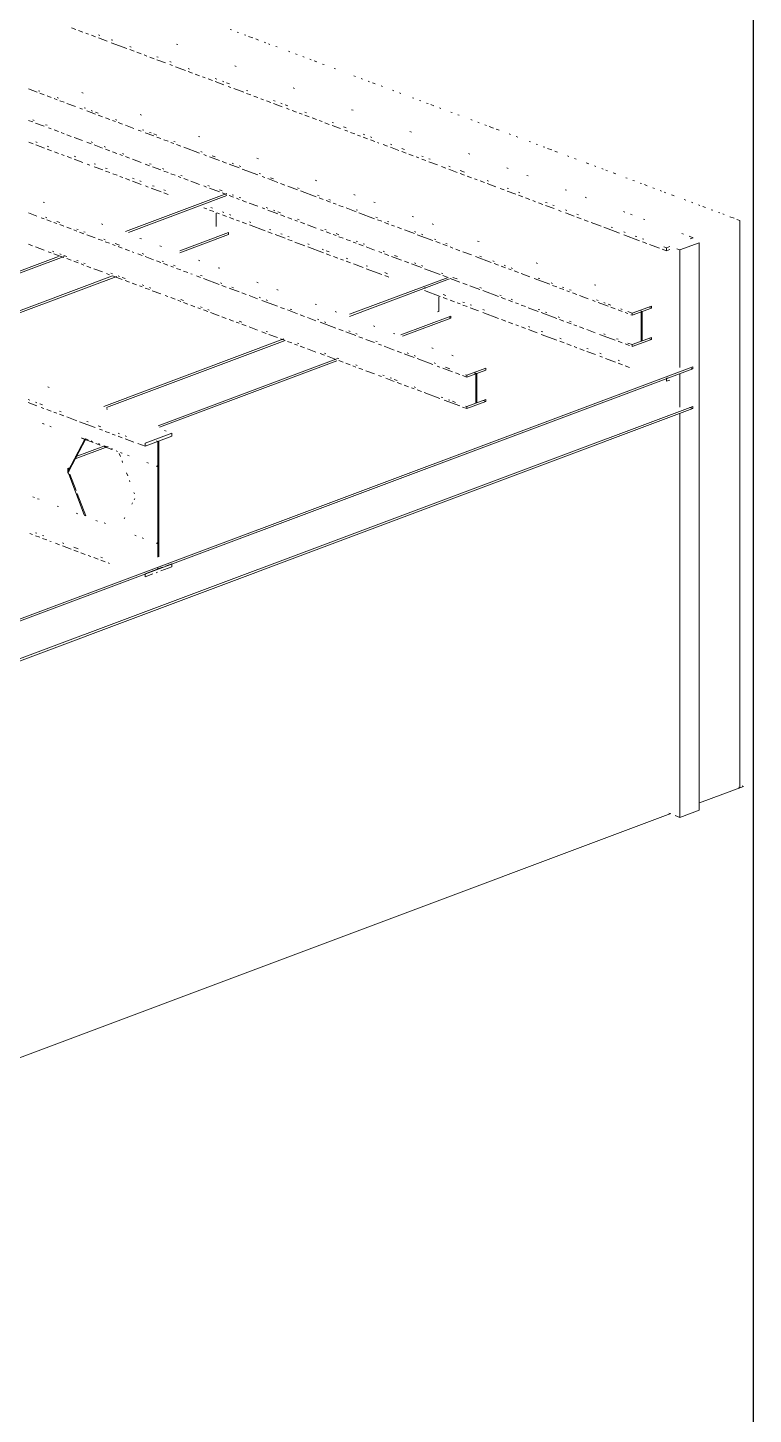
# Paper-space layout '03 3D Building and Roof' of a CAD drawing. Header units: millimetres. Extents: x 5 to 415, y 5 to 292.
# Drawn here: x 182.6 to 214.2, y 51.6 to 112.1 of the extents above; entities that cross this region are included whole.
import ezdxf

# ---------------------------------------------------------------- set-up
doc = ezdxf.new("R2010")
doc.units = ezdxf.units.MM
doc.layers.add('EXISTING', color=7, linetype='Continuous')
picture_1 = doc.add_image_def('image2.png', size_in_pixel=(1777, 905))

# ---------------------------------------------------------------- blocks, each defined once
blk = doc.blocks.new('SHEET_03')
at = {"layer": 'EXISTING', "color": 250, "lineweight": 9}
for p, q in [((184.661, 112.055), (184.474, 112.125)), ((184.972, 111.939), (184.785, 112.008)), ((191.404, 112.053), (191.466, 112.03)), ((185.221, 111.845), (185.096, 111.892)), ((185.531, 111.729), (185.345, 111.799)), ((185.656, 111.814), (185.718, 111.79)), ((186.029, 111.543), (185.656, 111.682)), ((186.215, 111.604), (186.278, 111.581)), ((186.899, 111.217), (186.215, 111.473)), ((189.123, 111.389), (189.061, 111.412)), ((191.715, 111.937), (191.777, 111.913)), ((192.026, 111.82), (192.088, 111.797)), ((192.212, 111.75), (192.399, 111.681)), ((192.523, 111.634), (192.647, 111.587)), ((192.896, 111.494), (192.958, 111.471)), ((193.083, 111.424), (193.145, 111.401)), ((187.024, 111.301), (187.086, 111.278)), ((187.21, 111.1), (187.024, 111.17)), ((187.521, 110.984), (187.335, 111.054)), ((187.77, 110.89), (187.645, 110.937)), ((188.081, 110.774), (187.894, 110.844)), ((188.205, 110.859), (188.267, 110.835)), ((193.393, 111.308), (193.456, 111.285)), ((193.953, 111.098), (194.015, 111.075)), ((194.264, 110.982), (194.326, 110.959)), ((194.575, 110.866), (194.637, 110.842)), ((194.885, 110.749), (194.948, 110.726)), ((188.578, 110.588), (188.205, 110.727)), ((188.765, 110.649), (188.827, 110.626)), ((188.889, 110.471), (188.765, 110.518)), ((189.449, 110.262), (189.013, 110.425)), ((189.573, 110.346), (189.635, 110.323)), ((189.759, 110.145), (189.573, 110.215)), ((191.672, 110.434), (191.61, 110.457)), ((195.072, 110.679), (195.196, 110.633)), ((195.445, 110.54), (195.507, 110.516)), ((195.942, 110.353), (196.004, 110.33)), ((190.07, 110.029), (189.884, 110.099)), ((190.319, 109.935), (190.195, 109.982)), ((190.63, 109.819), (190.443, 109.889)), ((190.754, 109.904), (190.817, 109.88)), ((191.127, 109.633), (190.754, 109.772)), ((191.065, 109.787), (191.127, 109.764)), ((191.252, 109.717), (191.376, 109.671)), ((191.438, 109.516), (191.314, 109.563)), ((196.812, 110.027), (196.875, 110.004)), ((197.123, 109.911), (197.185, 109.887)), ((197.434, 109.794), (197.496, 109.771)), ((197.621, 109.724), (197.745, 109.678)), ((197.994, 109.585), (198.056, 109.561)), ((182.975, 109.312), (182.601, 109.452)), ((183.037, 109.377), (183.099, 109.353)), ((183.285, 109.196), (183.099, 109.266)), ((183.596, 109.079), (183.41, 109.149)), ((183.845, 108.986), (183.721, 109.033)), ((183.845, 109.074), (183.907, 109.05)), ((184.156, 108.87), (183.969, 108.94)), ((184.989, 109.269), (184.927, 109.293)), ((191.998, 109.307), (191.563, 109.47)), ((192.122, 109.391), (192.184, 109.368)), ((192.309, 109.19), (192.122, 109.26)), ((192.62, 109.074), (192.433, 109.144)), ((192.868, 108.981), (192.744, 109.027)), ((193.179, 108.864), (192.993, 108.934)), ((193.304, 108.949), (193.366, 108.925)), ((194.221, 109.479), (194.159, 109.502)), ((198.491, 109.398), (198.553, 109.375)), ((198.802, 109.282), (198.864, 109.259)), ((199.361, 109.072), (199.423, 109.049)), ((199.672, 108.956), (199.734, 108.933)), ((184.653, 108.684), (184.28, 108.823)), ((184.964, 108.567), (184.84, 108.614)), ((185.026, 108.631), (185.089, 108.608)), ((185.524, 108.357), (185.151, 108.497)), ((185.337, 108.515), (185.399, 108.491)), ((185.524, 108.445), (185.648, 108.398)), ((187.538, 108.314), (187.476, 108.338)), ((193.677, 108.678), (193.304, 108.817)), ((193.615, 108.832), (193.677, 108.809)), ((193.801, 108.762), (193.925, 108.716)), ((193.988, 108.561), (193.863, 108.608)), ((194.298, 108.445), (194.112, 108.515)), ((194.547, 108.352), (194.423, 108.398)), ((194.672, 108.436), (194.734, 108.413)), ((196.771, 108.524), (196.709, 108.547)), ((199.983, 108.84), (200.045, 108.816)), ((200.169, 108.77), (200.294, 108.723)), ((200.542, 108.63), (200.604, 108.607)), ((201.04, 108.444), (201.102, 108.42)), ((201.35, 108.327), (201.413, 108.304)), ((182.788, 108.013), (182.601, 108.083)), ((182.788, 108.1), (182.85, 108.077)), ((183.285, 107.827), (182.912, 107.966)), ((183.348, 107.891), (183.41, 107.867)), ((183.596, 107.71), (183.472, 107.757)), ((185.835, 108.241), (185.648, 108.311)), ((186.146, 108.124), (185.959, 108.194)), ((186.394, 108.031), (186.27, 108.078)), ((186.394, 108.119), (186.456, 108.095)), ((186.705, 107.915), (186.519, 107.985)), ((187.203, 107.729), (186.83, 107.868)), ((194.858, 108.235), (194.672, 108.305)), ((195.169, 108.119), (194.982, 108.189)), ((195.418, 108.026), (195.293, 108.072)), ((195.729, 107.909), (195.542, 107.979)), ((195.853, 107.994), (195.915, 107.97)), ((196.226, 107.723), (195.853, 107.862)), ((196.35, 107.807), (196.475, 107.761)), ((201.91, 108.118), (201.972, 108.094)), ((202.221, 108.001), (202.283, 107.978)), ((202.531, 107.885), (202.594, 107.862)), ((202.718, 107.815), (202.904, 107.745)), ((182.796, 107.058), (182.609, 107.128)), ((182.92, 107.142), (182.982, 107.119)), ((183.907, 107.594), (183.721, 107.664)), ((184.156, 107.5), (184.032, 107.547)), ((184.467, 107.384), (184.28, 107.454)), ((184.964, 107.198), (184.591, 107.337)), ((185.337, 107.058), (185.151, 107.128)), ((185.337, 107.145), (185.399, 107.122)), ((187.514, 107.612), (187.389, 107.659)), ((187.576, 107.676), (187.638, 107.653)), ((188.073, 107.402), (187.7, 107.542)), ((187.887, 107.56), (187.949, 107.536)), ((188.073, 107.49), (188.197, 107.443)), ((188.384, 107.286), (188.197, 107.356)), ((188.695, 107.17), (188.508, 107.239)), ((188.944, 107.076), (188.819, 107.123)), ((188.944, 107.164), (189.006, 107.14)), ((190.088, 107.359), (190.026, 107.383)), ((196.537, 107.606), (196.413, 107.653)), ((196.848, 107.49), (196.661, 107.56)), ((197.096, 107.397), (196.972, 107.443)), ((197.221, 107.481), (197.283, 107.458)), ((197.407, 107.28), (197.221, 107.35)), ((197.532, 107.365), (197.594, 107.341)), ((197.718, 107.164), (197.532, 107.234)), ((197.905, 107.094), (197.843, 107.117)), ((199.32, 107.569), (199.258, 107.592)), ((203.029, 107.699), (203.153, 107.652)), ((203.588, 107.489), (203.65, 107.466)), ((203.899, 107.372), (203.961, 107.349)), ((204.459, 107.163), (204.521, 107.14)), ((183.293, 106.872), (182.92, 107.011)), ((183.417, 106.956), (183.48, 106.933)), ((183.604, 106.755), (183.417, 106.825)), ((183.915, 106.639), (183.728, 106.708)), ((184.163, 106.545), (184.039, 106.592)), ((184.599, 106.514), (184.661, 106.49)), ((185.835, 106.872), (185.462, 107.011)), ((185.897, 106.936), (185.959, 106.912)), ((186.146, 106.755), (185.959, 106.825)), ((186.456, 106.639), (186.27, 106.709)), ((186.705, 106.546), (186.581, 106.592)), ((186.705, 106.633), (186.767, 106.61)), ((189.254, 106.96), (189.068, 107.03)), ((190.063, 106.657), (189.379, 106.913)), ((190.125, 106.721), (190.187, 106.698)), ((190.374, 106.541), (190.249, 106.587)), ((190.622, 106.535), (190.747, 106.488)), ((198.278, 106.954), (198.091, 107.024)), ((198.402, 107.039), (198.464, 107.015)), ((198.775, 106.768), (198.402, 106.907)), ((198.9, 106.852), (199.024, 106.806)), ((199.086, 106.651), (198.9, 106.721)), ((199.397, 106.535), (199.211, 106.605)), ((199.77, 106.526), (199.832, 106.503)), ((201.869, 106.614), (201.807, 106.637)), ((204.769, 107.046), (204.832, 107.023)), ((205.08, 106.93), (205.142, 106.907)), ((205.267, 106.86), (205.453, 106.79)), ((205.578, 106.744), (205.702, 106.697)), ((206.137, 106.534), (206.199, 106.511)), ((184.474, 106.429), (184.288, 106.499)), ((184.972, 106.243), (184.599, 106.382)), ((185.283, 106.126), (185.158, 106.173)), ((185.469, 106.187), (185.531, 106.164)), ((185.842, 105.917), (185.469, 106.056)), ((185.967, 106.001), (186.029, 105.978)), ((187.016, 106.429), (186.83, 106.499)), ((187.514, 106.243), (187.14, 106.382)), ((187.887, 106.103), (187.7, 106.173)), ((187.887, 106.19), (187.949, 106.167)), ((188.384, 105.917), (188.011, 106.056)), ((188.446, 105.981), (188.508, 105.957)), ((190.933, 106.331), (190.498, 106.494)), ((191.244, 106.215), (191.058, 106.284)), ((191.804, 106.005), (191.369, 106.168)), ((191.493, 106.209), (191.555, 106.185)), ((191.804, 106.092), (191.866, 106.069)), ((192.612, 105.702), (191.928, 105.958)), ((192.637, 106.404), (192.575, 106.428)), ((199.646, 106.442), (199.521, 106.488)), ((199.957, 106.325), (199.77, 106.395)), ((200.081, 106.41), (200.143, 106.386)), ((200.454, 106.139), (200.081, 106.279)), ((200.827, 105.999), (200.641, 106.069)), ((200.951, 106.084), (201.014, 106.06)), ((201.325, 105.813), (200.951, 105.953)), ((203.548, 105.985), (203.486, 106.008)), ((206.448, 106.418), (206.51, 106.394)), ((206.945, 106.231), (207.069, 106.185)), ((207.318, 106.092), (207.38, 106.068)), ((207.629, 105.975), (207.691, 105.952)), ((207.815, 105.905), (207.878, 105.882)), ((186.153, 105.8), (185.967, 105.87)), ((186.464, 105.684), (186.278, 105.754)), ((186.713, 105.59), (186.588, 105.637)), ((187.024, 105.474), (186.837, 105.544)), ((187.148, 105.559), (187.21, 105.535)), ((187.521, 105.288), (187.148, 105.427)), ((187.459, 105.442), (187.521, 105.419)), ((188.695, 105.8), (188.508, 105.87)), ((189.006, 105.684), (188.819, 105.754)), ((189.254, 105.591), (189.13, 105.637)), ((189.254, 105.678), (189.317, 105.655)), ((189.565, 105.474), (189.379, 105.544)), ((190.063, 105.288), (189.69, 105.427)), ((192.674, 105.766), (192.736, 105.743)), ((192.923, 105.586), (192.799, 105.632)), ((193.483, 105.376), (193.047, 105.539)), ((193.172, 105.58), (193.296, 105.533)), ((193.793, 105.26), (193.607, 105.329)), ((195.186, 105.449), (195.124, 105.473)), ((201.449, 105.897), (201.635, 105.827)), ((201.635, 105.696), (201.449, 105.766)), ((201.946, 105.58), (201.76, 105.65)), ((202.195, 105.487), (202.071, 105.533)), ((202.506, 105.37), (202.319, 105.44)), ((202.63, 105.455), (202.692, 105.431)), ((203.003, 105.184), (202.63, 105.324)), ((204.419, 105.659), (204.356, 105.682)), ((208.126, 105.789), (208.251, 105.742)), ((208.686, 105.579), (208.748, 105.556)), ((208.996, 105.463), (209.059, 105.44)), ((209.307, 105.347), (209.369, 105.323)), ((186.835, 103.235), (191.266, 104.894)), ((186.96, 103.194), (191.266, 104.807)), ((187.832, 105.171), (187.708, 105.218)), ((188.392, 104.962), (187.956, 105.125)), ((188.019, 105.232), (188.081, 105.209)), ((188.516, 105.046), (188.578, 105.023)), ((188.702, 104.845), (188.516, 104.915)), ((190.374, 105.171), (190.249, 105.218)), ((190.436, 105.235), (190.498, 105.212)), ((190.933, 104.962), (190.498, 105.125)), ((190.933, 105.049), (191.058, 105.002)), ((191.244, 104.845), (191.058, 104.915)), ((191.555, 104.729), (191.369, 104.799)), ((191.493, 104.839), (191.555, 104.816)), ((191.804, 104.723), (191.866, 104.7)), ((194.353, 105.05), (193.918, 105.213)), ((194.353, 105.137), (194.415, 105.114)), ((195.161, 104.747), (194.477, 105.003)), ((195.224, 104.811), (195.286, 104.788)), ((195.472, 104.631), (195.286, 104.701)), ((196.865, 104.821), (196.803, 104.844)), ((203.376, 105.044), (203.19, 105.114)), ((203.501, 105.129), (203.563, 105.105)), ((203.874, 104.858), (203.501, 104.998)), ((203.998, 104.942), (204.06, 104.919)), ((204.185, 104.741), (203.998, 104.811)), ((204.496, 104.625), (204.309, 104.695)), ((206.097, 105.03), (206.035, 105.053)), ((206.968, 104.704), (206.906, 104.727)), ((209.494, 105.277), (209.618, 105.23)), ((209.867, 105.137), (209.929, 105.114)), ((210.178, 105.021), (210.24, 104.997)), ((210.364, 104.951), (210.426, 104.927)), ((210.675, 104.834), (210.799, 104.788)), ((183.302, 104.491), (183.239, 104.514)), ((190.381, 104.216), (190.257, 104.263)), ((190.692, 104.1), (190.506, 104.17)), ((190.568, 104.277), (190.63, 104.254)), ((191.065, 104.091), (191.127, 104.068)), ((191.804, 104.636), (191.679, 104.682)), ((192.115, 104.519), (191.928, 104.589)), ((192.612, 104.333), (192.239, 104.472)), ((192.923, 104.216), (192.799, 104.263)), ((192.985, 104.28), (193.047, 104.257)), ((193.483, 104.007), (193.047, 104.17)), ((193.296, 104.164), (193.358, 104.141)), ((193.483, 104.094), (193.607, 104.047)), ((195.783, 104.514), (195.597, 104.584)), ((195.721, 104.625), (195.783, 104.602)), ((196.032, 104.421), (195.908, 104.468)), ((196.343, 104.305), (196.156, 104.374)), ((196.902, 104.095), (196.467, 104.258)), ((196.902, 104.182), (196.965, 104.159)), ((197.736, 104.494), (197.673, 104.518)), ((204.744, 104.532), (204.62, 104.578)), ((205.055, 104.415), (204.869, 104.485)), ((205.18, 104.5), (205.242, 104.476)), ((205.553, 104.229), (205.18, 104.369)), ((205.49, 104.383), (205.553, 104.36)), ((205.864, 104.112), (205.739, 104.159)), ((206.05, 104.174), (206.112, 104.15)), ((208.647, 104.075), (208.585, 104.098)), ((211.234, 104.625), (211.297, 104.601)), ((211.545, 104.508), (211.607, 104.485)), ((211.856, 104.392), (211.918, 104.368)), ((212.043, 104.322), (212.167, 104.275)), ((212.415, 104.182), (212.478, 104.159)), ((182.966, 103.905), (182.593, 104.045)), ((183.277, 103.789), (183.152, 103.835)), ((183.339, 103.853), (183.401, 103.83)), ((183.588, 103.672), (183.401, 103.742)), ((183.836, 103.579), (183.712, 103.626)), ((183.836, 103.667), (183.961, 103.62)), ((184.147, 103.463), (183.961, 103.533)), ((185.851, 103.536), (185.789, 103.56)), ((190.795, 104.028), (190.795, 103.456)), ((190.941, 104.007), (190.817, 104.053)), ((191.252, 103.89), (191.065, 103.96)), ((191.376, 103.975), (191.438, 103.951)), ((191.563, 103.774), (191.376, 103.844)), ((191.811, 103.681), (191.687, 103.727)), ((192.122, 103.564), (191.936, 103.634)), ((192.247, 103.649), (192.309, 103.625)), ((192.931, 103.261), (192.247, 103.517)), ((193.793, 103.89), (193.607, 103.96)), ((194.104, 103.774), (193.918, 103.844)), ((194.353, 103.681), (194.229, 103.727)), ((194.353, 103.768), (194.415, 103.745)), ((194.664, 103.564), (194.477, 103.634)), ((195.161, 103.378), (194.788, 103.518)), ((197.711, 103.792), (197.027, 104.048)), ((197.773, 103.856), (197.835, 103.833)), ((198.022, 103.676), (197.835, 103.746)), ((198.332, 103.559), (198.146, 103.629)), ((198.27, 103.67), (198.332, 103.647)), ((198.581, 103.466), (198.457, 103.513)), ((199.414, 103.866), (199.352, 103.889)), ((200.285, 103.54), (200.223, 103.563)), ((206.423, 103.903), (206.05, 104.043)), ((206.547, 103.987), (206.61, 103.964)), ((206.734, 103.786), (206.547, 103.856)), ((207.045, 103.67), (206.858, 103.74)), ((207.604, 103.46), (207.169, 103.623)), ((208.958, 103.958), (208.895, 103.982)), ((209.517, 103.749), (209.455, 103.772)), ((212.726, 104.066), (212.788, 104.042)), ((212.913, 103.996), (212.975, 103.973)), ((213.224, 103.879), (213.41, 103.81)), ((213.534, 103.763), (213.659, 103.716)), ((213.659, 103.716), (213.659, 78.951)), ((184.458, 103.346), (184.271, 103.416)), ((184.707, 103.253), (184.582, 103.3)), ((184.707, 103.341), (184.769, 103.317)), ((185.018, 103.137), (184.831, 103.207)), ((185.018, 103.224), (185.08, 103.201)), ((185.515, 102.95), (185.142, 103.09)), ((185.826, 102.834), (185.639, 102.904)), ((185.888, 102.898), (185.95, 102.875)), ((187.53, 102.907), (187.467, 102.931)), ((189.206, 102.389), (191.328, 103.184)), ((189.206, 102.302), (191.328, 103.097)), ((191.328, 103.184), (191.328, 103.097)), ((193.241, 103.145), (193.055, 103.215)), ((193.117, 103.322), (193.179, 103.299)), ((193.801, 102.935), (193.366, 103.098)), ((193.615, 103.136), (193.677, 103.113)), ((193.925, 103.02), (193.988, 102.996)), ((194.112, 102.819), (193.925, 102.889)), ((195.472, 103.261), (195.348, 103.308)), ((195.534, 103.325), (195.597, 103.302)), ((195.783, 103.145), (195.597, 103.215)), ((196.032, 103.052), (195.908, 103.098)), ((196.032, 103.139), (196.156, 103.092)), ((196.343, 102.935), (196.156, 103.005)), ((196.654, 102.819), (196.467, 102.889)), ((198.892, 103.35), (198.706, 103.419)), ((199.452, 103.14), (199.016, 103.303)), ((199.452, 103.227), (199.514, 103.204)), ((200.26, 102.837), (199.576, 103.093)), ((199.763, 103.111), (199.825, 103.088)), ((200.322, 102.901), (200.384, 102.878)), ((208.413, 103.157), (207.729, 103.414)), ((208.04, 103.428), (208.102, 103.405)), ((208.599, 103.219), (208.662, 103.195)), ((209.283, 102.831), (208.599, 103.088)), ((209.097, 103.032), (209.159, 103.009)), ((209.408, 102.916), (209.47, 102.893)), ((211.196, 103.12), (211.134, 103.143)), ((211.631, 102.957), (211.445, 103.027)), ((211.631, 102.957), (211.494, 102.905)), ((182.779, 102.606), (182.593, 102.676)), ((183.277, 102.419), (182.904, 102.559)), ((183.588, 102.303), (183.463, 102.35)), ((183.65, 102.367), (183.712, 102.344)), ((186.137, 102.717), (185.95, 102.787)), ((186.386, 102.624), (186.261, 102.671)), ((186.386, 102.712), (186.572, 102.642)), ((186.696, 102.508), (186.51, 102.578)), ((187.007, 102.391), (186.821, 102.461)), ((187.194, 102.321), (187.132, 102.345)), ((188.4, 102.581), (188.338, 102.605)), ((194.672, 102.609), (194.236, 102.772)), ((194.796, 102.694), (194.858, 102.67)), ((195.48, 102.306), (194.796, 102.562)), ((195.418, 102.461), (195.48, 102.437)), ((195.604, 102.391), (195.729, 102.344)), ((196.902, 102.726), (196.778, 102.772)), ((196.902, 102.813), (196.965, 102.79)), ((197.213, 102.609), (197.027, 102.679)), ((197.213, 102.697), (197.275, 102.673)), ((197.711, 102.423), (197.338, 102.563)), ((198.022, 102.306), (197.897, 102.353)), ((198.084, 102.37), (198.146, 102.347)), ((200.571, 102.721), (200.384, 102.791)), ((200.882, 102.604), (200.695, 102.674)), ((200.82, 102.715), (200.882, 102.692)), ((201.13, 102.511), (201.006, 102.558)), ((201.441, 102.395), (201.255, 102.464)), ((201.939, 102.208), (201.566, 102.348)), ((202.275, 102.794), (202.212, 102.817)), ((209.594, 102.715), (209.408, 102.785)), ((210.154, 102.505), (209.719, 102.668)), ((210.465, 102.389), (210.278, 102.459)), ((210.34, 102.567), (210.465, 102.52)), ((210.602, 102.571), (210.465, 102.52)), ((210.465, 102.52), (210.465, 102.389)), ((210.465, 102.389), (210.602, 102.44)), ((210.909, 102.478), (211.048, 102.426)), ((211.048, 102.426), (211.881, 102.738)), ((211.048, 102.426), (211.048, 97.3)), ((211.881, 77.973), (211.881, 102.738)), ((176.165, 99.238), (183.903, 102.136)), ((176.29, 99.197), (184.152, 102.142)), ((184.147, 102.093), (183.712, 102.256)), ((183.961, 102.251), (184.023, 102.227)), ((184.147, 102.181), (184.271, 102.134)), ((184.458, 101.977), (184.271, 102.047)), ((184.769, 101.86), (184.582, 101.93)), ((184.707, 101.971), (184.769, 101.948)), ((185.018, 101.767), (184.893, 101.814)), ((185.018, 101.855), (185.08, 101.831)), ((185.328, 101.651), (185.142, 101.721)), ((187.567, 102.182), (187.38, 102.252)), ((187.567, 102.269), (187.629, 102.246)), ((188.064, 101.995), (187.691, 102.135)), ((188.375, 101.879), (188.189, 101.949)), ((188.437, 101.943), (188.5, 101.92)), ((188.686, 101.762), (188.5, 101.832)), ((188.935, 101.669), (188.81, 101.716)), ((188.935, 101.757), (188.997, 101.733)), ((190.079, 101.952), (190.017, 101.976)), ((195.791, 102.19), (195.604, 102.26)), ((196.102, 102.073), (195.915, 102.143)), ((196.35, 101.98), (196.226, 102.027)), ((196.475, 102.065), (196.537, 102.041)), ((196.661, 101.864), (196.475, 101.934)), ((197.221, 101.654), (196.786, 101.817)), ((197.345, 101.739), (197.407, 101.715)), ((198.332, 102.19), (198.146, 102.26)), ((198.892, 101.98), (198.457, 102.143)), ((198.581, 102.184), (198.706, 102.138)), ((199.203, 101.864), (199.016, 101.934)), ((199.763, 101.654), (199.327, 101.817)), ((199.452, 101.858), (199.514, 101.835)), ((199.763, 101.742), (199.825, 101.718)), ((202.809, 101.882), (202.125, 102.138)), ((202.312, 102.156), (202.374, 102.133)), ((202.871, 101.946), (202.934, 101.923)), ((203.12, 101.766), (202.934, 101.836)), ((203.431, 101.649), (203.244, 101.719)), ((203.369, 101.76), (203.431, 101.737)), ((204.824, 101.839), (204.762, 101.862)), ((178.412, 98.346), (186.274, 101.291)), ((178.661, 98.352), (186.461, 101.274)), ((185.826, 101.465), (185.453, 101.604)), ((186.137, 101.348), (186.012, 101.395)), ((186.199, 101.412), (186.261, 101.389)), ((186.696, 101.138), (186.261, 101.301)), ((186.51, 101.296), (186.572, 101.272)), ((186.696, 101.226), (186.821, 101.179)), ((187.007, 101.022), (186.821, 101.092)), ((189.246, 101.553), (189.059, 101.623)), ((189.557, 101.436), (189.37, 101.506)), ((189.743, 101.366), (189.681, 101.39)), ((190.116, 101.227), (189.93, 101.297)), ((190.116, 101.314), (190.178, 101.291)), ((190.924, 100.924), (190.241, 101.18)), ((190.949, 101.626), (190.887, 101.65)), ((196.619, 99.617), (200.924, 101.229)), ((196.619, 99.529), (200.987, 101.165)), ((198.029, 101.351), (197.345, 101.608)), ((198.153, 101.436), (198.278, 101.389)), ((198.34, 101.235), (198.153, 101.305)), ((200.571, 101.351), (199.887, 101.608)), ((200.633, 101.415), (200.695, 101.392)), ((200.882, 101.235), (200.695, 101.305)), ((201.441, 101.025), (201.006, 101.188)), ((201.13, 101.229), (201.317, 101.159)), ((203.68, 101.556), (203.555, 101.603)), ((203.68, 101.643), (203.742, 101.62)), ((203.991, 101.44), (203.804, 101.51)), ((204.488, 101.253), (204.115, 101.393)), ((205.359, 100.927), (204.675, 101.183)), ((204.861, 101.201), (204.923, 101.178)), ((187.318, 100.905), (187.132, 100.975)), ((187.567, 100.812), (187.443, 100.859)), ((187.567, 100.9), (187.629, 100.876)), ((187.878, 100.696), (187.691, 100.766)), ((187.878, 100.783), (187.94, 100.76)), ((188.375, 100.51), (188.002, 100.649)), ((190.987, 100.988), (191.049, 100.965)), ((191.235, 100.807), (191.049, 100.877)), ((191.795, 100.598), (191.36, 100.761)), ((191.484, 100.802), (191.546, 100.778)), ((192.106, 100.481), (191.919, 100.551)), ((192.628, 100.997), (192.566, 101.021)), ((193.499, 100.671), (193.437, 100.695)), ((199.894, 100.784), (199.957, 100.76)), ((200.578, 100.396), (199.894, 100.653)), ((200.703, 100.481), (200.827, 100.434)), ((201.752, 100.909), (201.566, 100.979)), ((202.312, 100.699), (201.877, 100.862)), ((202.312, 100.787), (202.374, 100.763)), ((203.12, 100.396), (202.436, 100.653)), ((203.182, 100.46), (203.244, 100.437)), ((205.421, 100.991), (205.483, 100.968)), ((205.669, 100.811), (205.483, 100.881)), ((205.98, 100.694), (205.794, 100.764)), ((205.918, 100.805), (205.98, 100.782)), ((206.229, 100.601), (206.105, 100.648)), ((206.229, 100.689), (206.291, 100.665)), ((206.54, 100.485), (206.353, 100.555)), ((207.373, 100.884), (207.311, 100.907)), ((188.686, 100.393), (188.562, 100.44)), ((188.997, 100.277), (188.81, 100.346)), ((189.246, 100.183), (189.121, 100.23)), ((189.246, 100.271), (189.37, 100.224)), ((189.557, 100.067), (189.37, 100.137)), ((189.867, 99.951), (189.681, 100.02)), ((190.116, 99.857), (189.992, 99.904)), ((190.116, 99.945), (190.178, 99.921)), ((192.603, 100.295), (192.23, 100.435)), ((192.665, 100.359), (192.728, 100.336)), ((193.474, 99.969), (192.79, 100.225)), ((192.976, 100.243), (193.039, 100.219)), ((193.785, 99.852), (193.598, 99.922)), ((195.178, 100.042), (195.115, 100.066)), ((200.516, 100.386), (200.516, 99.742)), ((200.889, 100.28), (200.703, 100.35)), ((201.2, 100.163), (201.014, 100.233)), ((201.449, 100.07), (201.325, 100.117)), ((201.573, 100.155), (201.635, 100.131)), ((201.76, 99.954), (201.573, 100.024)), ((201.884, 100.038), (201.946, 100.015)), ((202.257, 99.767), (201.884, 99.907)), ((203.431, 100.28), (203.244, 100.35)), ((203.742, 100.163), (203.555, 100.233)), ((203.68, 100.274), (203.742, 100.251)), ((203.991, 100.07), (203.866, 100.117)), ((204.302, 99.954), (204.115, 100.024)), ((204.861, 99.744), (204.426, 99.907)), ((207.037, 100.298), (206.664, 100.438)), ((207.348, 100.182), (207.224, 100.228)), ((207.41, 100.246), (207.473, 100.223)), ((207.908, 99.972), (207.473, 100.135)), ((207.721, 100.13), (207.783, 100.106)), ((207.908, 100.06), (208.032, 100.013)), ((208.219, 99.856), (208.032, 99.926)), ((209.798, 99.976), (208.965, 99.664)), ((208.965, 99.576), (209.798, 99.888)), ((209.798, 99.888), (209.736, 99.912)), ((209.798, 99.888), (209.798, 99.976)), ((190.427, 99.741), (190.241, 99.811)), ((190.427, 99.828), (190.489, 99.805)), ((190.924, 99.555), (190.551, 99.694)), ((191.235, 99.438), (191.049, 99.508)), ((191.546, 99.322), (191.36, 99.392)), ((191.795, 99.228), (191.671, 99.275)), ((191.795, 99.316), (191.919, 99.269)), ((194.344, 99.643), (193.909, 99.806)), ((194.033, 99.847), (194.096, 99.823)), ((194.655, 99.526), (194.469, 99.596)), ((195.153, 99.34), (194.78, 99.48)), ((195.215, 99.404), (195.277, 99.381)), ((196.023, 99.014), (195.339, 99.27)), ((195.526, 99.288), (195.588, 99.264)), ((196.048, 99.716), (195.986, 99.74)), ((198.865, 98.724), (201.049, 99.543)), ((198.928, 98.66), (201.049, 99.455)), ((200.453, 99.719), (200.516, 99.742)), ((201.049, 99.455), (200.98, 99.481)), ((201.049, 99.543), (201.049, 99.455)), ((202.444, 99.829), (202.506, 99.805)), ((203.128, 99.441), (202.444, 99.698)), ((203.439, 99.325), (203.252, 99.395)), ((203.749, 99.208), (203.563, 99.278)), ((204.861, 99.832), (204.923, 99.808)), ((205.669, 99.441), (204.985, 99.698)), ((205.172, 99.715), (205.234, 99.692)), ((205.732, 99.505), (205.794, 99.482)), ((205.98, 99.325), (205.794, 99.395)), ((206.291, 99.208), (206.105, 99.278)), ((206.229, 99.319), (206.291, 99.296)), ((208.53, 99.739), (208.343, 99.809)), ((208.467, 99.85), (208.53, 99.827)), ((208.778, 99.646), (208.654, 99.693)), ((208.778, 99.734), (208.965, 99.664)), ((208.965, 99.576), (208.903, 99.6)), ((208.965, 99.664), (208.965, 99.576)), ((209.404, 99.741), (209.342, 99.764)), ((209.404, 99.741), (209.359, 99.724)), ((209.359, 99.724), (209.359, 98.442)), ((209.404, 98.459), (209.404, 99.741)), ((192.106, 99.112), (191.919, 99.182)), ((192.603, 98.926), (192.23, 99.065)), ((192.976, 98.786), (192.79, 98.856)), ((192.976, 98.873), (193.039, 98.85)), ((193.474, 98.6), (193.101, 98.739)), ((196.334, 98.897), (196.147, 98.967)), ((196.894, 98.688), (196.458, 98.851)), ((196.583, 98.892), (196.645, 98.868)), ((196.894, 98.775), (196.956, 98.752)), ((197.727, 99.087), (197.665, 99.111)), ((198.597, 98.761), (198.535, 98.785)), ((203.998, 99.115), (203.874, 99.162)), ((204.309, 98.999), (204.123, 99.069)), ((204.433, 99.083), (204.496, 99.06)), ((204.807, 98.812), (204.433, 98.952)), ((204.993, 98.874), (205.055, 98.85)), ((205.677, 98.486), (204.993, 98.743)), ((206.54, 99.115), (206.416, 99.162)), ((206.851, 98.999), (206.664, 99.069)), ((207.348, 98.812), (206.975, 98.952)), ((208.219, 98.486), (207.535, 98.743)), ((207.721, 98.76), (207.783, 98.737)), ((185.886, 95.596), (193.748, 98.541)), ((186.011, 95.555), (193.811, 98.477)), ((193.785, 98.483), (193.598, 98.553)), ((194.096, 98.367), (193.909, 98.437)), ((194.344, 98.273), (194.22, 98.32)), ((194.344, 98.361), (194.406, 98.338)), ((194.655, 98.157), (194.469, 98.227)), ((195.153, 97.971), (194.78, 98.11)), ((197.204, 98.571), (197.018, 98.641)), ((197.702, 98.385), (197.329, 98.525)), ((197.764, 98.449), (197.826, 98.426)), ((198.013, 98.269), (197.888, 98.315)), ((198.572, 98.059), (198.137, 98.222)), ((200.276, 98.132), (200.214, 98.156)), ((205.801, 98.571), (205.864, 98.548)), ((205.988, 98.37), (205.801, 98.44)), ((206.299, 98.253), (206.112, 98.323)), ((206.547, 98.16), (206.423, 98.207)), ((206.858, 98.044), (206.672, 98.114)), ((206.983, 98.128), (207.045, 98.105)), ((208.281, 98.551), (208.343, 98.527)), ((208.53, 98.37), (208.343, 98.44)), ((208.84, 98.253), (208.654, 98.323)), ((208.778, 98.364), (208.965, 98.294)), ((209.798, 98.606), (208.965, 98.294)), ((208.965, 98.207), (209.798, 98.519)), ((208.965, 98.294), (208.965, 98.207)), ((209.359, 98.442), (209.404, 98.459)), ((209.798, 98.519), (209.736, 98.542)), ((209.798, 98.519), (209.798, 98.606)), ((188.257, 94.751), (196.057, 97.673)), ((188.32, 94.687), (196.057, 97.585)), ((195.526, 97.831), (195.339, 97.901)), ((195.526, 97.918), (195.588, 97.895)), ((196.023, 97.645), (195.65, 97.784)), ((196.085, 97.709), (196.147, 97.685)), ((196.334, 97.528), (196.147, 97.598)), ((196.645, 97.412), (196.458, 97.482)), ((198.883, 97.943), (198.697, 98.012)), ((199.443, 97.733), (199.008, 97.896)), ((199.132, 97.937), (199.194, 97.913)), ((199.443, 97.82), (199.505, 97.797)), ((200.251, 97.43), (199.567, 97.686)), ((200.313, 97.494), (200.376, 97.471)), ((201.147, 97.806), (201.084, 97.83)), ((207.356, 97.857), (206.983, 97.997)), ((207.542, 97.919), (207.604, 97.895)), ((207.667, 97.741), (207.542, 97.788)), ((208.226, 97.531), (207.791, 97.694)), ((208.351, 97.616), (208.413, 97.593)), ((208.537, 97.415), (208.351, 97.485)), ((96.061, 54.039), (211.603, 97.322)), ((96.061, 53.952), (211.603, 97.235)), ((196.894, 97.318), (196.769, 97.365)), ((196.894, 97.406), (196.956, 97.383)), ((197.204, 97.202), (197.018, 97.272)), ((197.702, 97.016), (197.329, 97.155)), ((198.013, 96.899), (197.888, 96.946)), ((198.075, 96.963), (198.137, 96.94)), ((198.572, 96.69), (198.199, 96.829)), ((198.386, 96.847), (198.448, 96.824)), ((200.562, 97.314), (200.438, 97.36)), ((201.122, 97.104), (200.686, 97.267)), ((200.811, 97.308), (200.997, 97.238)), ((201.433, 96.988), (201.246, 97.057)), ((201.743, 96.871), (201.557, 96.941)), ((201.681, 96.982), (201.743, 96.958)), ((202.577, 97.271), (201.743, 96.958)), ((201.743, 96.871), (202.577, 97.183)), ((201.743, 96.958), (201.743, 96.871)), ((202.076, 97.042), (202.138, 97.019)), ((202.182, 97.035), (202.12, 97.059)), ((202.182, 97.035), (202.138, 97.019)), ((202.138, 97.019), (202.138, 95.737)), ((202.182, 95.754), (202.182, 97.035)), ((202.577, 97.183), (202.577, 97.271)), ((208.848, 97.298), (208.662, 97.368)), ((210.533, 96.85), (210.465, 96.824)), ((211.048, 97.034), (211.048, 95.569)), ((211.603, 97.235), (211.534, 97.261)), ((211.603, 97.322), (211.603, 97.235)), ((183.509, 96.428), (183.447, 96.452)), ((198.572, 96.777), (198.697, 96.73)), ((198.883, 96.573), (198.697, 96.643)), ((199.194, 96.457), (199.008, 96.527)), ((199.443, 96.364), (199.318, 96.41)), ((199.443, 96.451), (199.505, 96.428)), ((199.754, 96.247), (199.567, 96.317)), ((210.465, 96.824), (210.465, 96.693)), ((210.465, 96.693), (210.602, 96.744)), ((182.591, 95.898), (182.653, 95.875)), ((182.964, 95.627), (182.591, 95.767)), ((182.902, 95.782), (182.964, 95.758)), ((183.088, 95.712), (183.213, 95.665)), ((200.562, 95.944), (199.878, 96.2)), ((200.624, 96.008), (200.686, 95.985)), ((201.433, 95.618), (200.749, 95.874)), ((200.935, 95.892), (200.997, 95.869)), ((201.122, 95.822), (201.246, 95.775)), ((202.577, 95.901), (201.743, 95.589)), ((201.743, 95.502), (202.577, 95.814)), ((202.182, 95.754), (202.12, 95.777)), ((202.138, 95.737), (202.182, 95.754)), ((202.577, 95.814), (202.452, 95.86)), ((202.577, 95.814), (202.577, 95.901)), ((96.061, 52.306), (211.603, 95.589)), ((96.061, 52.218), (211.603, 95.501)), ((183.275, 95.511), (183.15, 95.557)), ((183.586, 95.394), (183.399, 95.464)), ((183.834, 95.301), (183.71, 95.348)), ((183.959, 95.386), (184.021, 95.362)), ((184.145, 95.185), (183.959, 95.255)), ((184.705, 94.975), (184.27, 95.138)), ((186.058, 95.473), (185.996, 95.497)), ((201.743, 95.502), (201.557, 95.572)), ((201.681, 95.612), (201.743, 95.589)), ((201.743, 95.589), (201.743, 95.502)), ((211.048, 95.303), (211.048, 77.661)), ((211.603, 95.501), (211.465, 95.553)), ((211.603, 95.589), (211.603, 95.501)), ((183.274, 94.832), (183.205, 94.858)), ((183.218, 94.853), (183.281, 94.83)), ((183.532, 94.736), (183.595, 94.712)), ((185.513, 94.672), (184.829, 94.928)), ((185.14, 94.943), (185.202, 94.92)), ((185.638, 94.757), (185.762, 94.71)), ((185.824, 94.556), (185.7, 94.602)), ((186.135, 94.439), (185.948, 94.509)), ((186.508, 94.431), (186.57, 94.407)), ((187.689, 93.988), (188.856, 94.425)), ((188.607, 94.518), (188.545, 94.542)), ((188.856, 94.294), (188.856, 94.425)), ((184.316, 92.759), (185.056, 94.165)), ((185.101, 94.181), (184.36, 92.775)), ((184.638, 93.395), (185.886, 93.863)), ((184.638, 93.308), (186.074, 93.845)), ((185.056, 94.165), (184.908, 94.22)), ((184.916, 94.217), (185.42, 94.029)), ((185.101, 94.181), (185.056, 94.165)), ((185.212, 94.14), (185.087, 94.187)), ((185.401, 94.069), (185.338, 94.092)), ((185.545, 93.982), (185.734, 93.911)), ((185.716, 93.951), (185.653, 93.975)), ((185.86, 93.864), (186.237, 93.722)), ((186.03, 93.833), (185.904, 93.88)), ((186.384, 94.346), (186.259, 94.393)), ((186.695, 94.23), (186.508, 94.3)), ((186.819, 94.314), (186.881, 94.291)), ((187.192, 94.043), (186.819, 94.183)), ((187.689, 93.857), (187.379, 93.974)), ((188.856, 94.294), (187.689, 93.857)), ((187.689, 93.988), (187.689, 93.857)), ((188.25, 94.067), (188.188, 94.091)), ((188.25, 94.067), (188.295, 94.084)), ((188.25, 92.968), (188.25, 94.067)), ((188.295, 94.084), (188.295, 92.985)), ((186.282, 93.739), (186.219, 93.762)), ((186.426, 93.652), (186.489, 93.628)), ((186.562, 93.544), (186.612, 93.414)), ((186.686, 93.554), (186.612, 93.582)), ((186.615, 93.581), (186.678, 93.557)), ((186.686, 93.218), (186.711, 93.152)), ((186.929, 93.463), (186.992, 93.439)), ((184.316, 92.899), (184.316, 92.759)), ((184.316, 92.724), (184.316, 92.862)), ((184.316, 92.759), (184.36, 92.775)), ((184.316, 92.759), (184.316, 92.689)), ((185.032, 90.863), (184.316, 92.759)), ((184.36, 92.775), (184.36, 92.916)), ((184.36, 92.878), (184.36, 92.741)), ((184.41, 92.645), (184.681, 91.926)), ((186.883, 92.695), (186.933, 92.564)), ((187.834, 93.124), (187.764, 93.15)), ((188.25, 92.968), (188.181, 92.994)), ((188.188, 92.992), (188.25, 92.968)), ((188.225, 93.011), (188.295, 92.985)), ((188.295, 92.985), (188.232, 93.008)), ((188.295, 92.985), (188.25, 92.968)), ((188.25, 89.601), (188.25, 92.968)), ((188.295, 92.985), (188.295, 89.618)), ((187.007, 92.368), (187.031, 92.303)), ((182.788, 91.648), (182.858, 91.622)), ((182.996, 91.57), (183.066, 91.544)), ((184.731, 91.795), (185.101, 90.815)), ((187.144, 91.393), (187.11, 91.329)), ((187.204, 91.845), (187.229, 91.78)), ((187.245, 91.585), (187.211, 91.521)), ((183.91, 91.227), (183.847, 91.251)), ((184.686, 90.937), (184.76, 90.909)), ((185.101, 90.815), (185.027, 90.842)), ((185.608, 90.591), (185.545, 90.615)), ((185.904, 90.514), (185.967, 90.49)), ((186.807, 90.754), (186.773, 90.69)), ((182.777, 90.001), (182.653, 90.048)), ((182.902, 90.086), (182.964, 90.062)), ((183.088, 89.885), (182.902, 89.955)), ((183.213, 89.969), (183.275, 89.946)), ((183.399, 89.768), (183.213, 89.838)), ((183.586, 89.698), (183.524, 89.722)), ((183.959, 89.559), (183.772, 89.629)), ((184.083, 89.643), (184.145, 89.62)), ((187.307, 89.955), (187.244, 89.978)), ((187.556, 89.862), (187.626, 89.836)), ((187.621, 89.837), (187.558, 89.861)), ((188.181, 89.627), (188.25, 89.601)), ((188.25, 89.601), (188.188, 89.625)), ((188.295, 89.618), (188.225, 89.644)), ((188.232, 89.642), (188.295, 89.618)), ((188.25, 89.601), (188.295, 89.618)), ((188.25, 89.015), (188.25, 89.601)), ((188.295, 89.618), (188.295, 89.032)), ((184.456, 89.372), (184.083, 89.512)), ((184.581, 89.457), (184.767, 89.387)), ((184.767, 89.256), (184.581, 89.326)), ((185.078, 89.139), (184.891, 89.209)), ((185.327, 89.046), (185.202, 89.093)), ((185.638, 88.93), (185.451, 89)), ((185.762, 89.014), (185.824, 88.991)), ((185.948, 88.813), (185.762, 88.883)), ((186.135, 88.743), (186.073, 88.767)), ((187.689, 88.292), (188.444, 88.575)), ((188.238, 88.367), (188.17, 88.341)), ((188.25, 88.502), (188.25, 88.576)), ((188.295, 88.519), (188.25, 88.502)), ((188.856, 88.598), (188.376, 88.418)), ((188.581, 88.626), (188.856, 88.729)), ((188.856, 88.598), (188.856, 88.729)), ((187.689, 88.292), (187.689, 88.161)), ((188.033, 88.29), (187.689, 88.161)), ((211.899, 78.292), (213.825, 79.014)), ((213.659, 78.951), (213.597, 78.975)), ((213.825, 79.014), (213.763, 79.037)), ((96.251, 34.97), (210.656, 77.827)), ((210.631, 77.817), (210.562, 77.843)), ((211.048, 77.661), (210.84, 77.739)), ((211.881, 77.973), (211.048, 77.661))]:
    blk.add_line(p, q, dxfattribs=at)
image = blk.add_image(picture_1, insert=(25.75, 34), size_in_units=(188.499, 96))

psp = doc.layouts.new('03 3D Building and Roof')

# ---------------------------------------------------------------- block references
psp.add_blockref('SHEET_03', (0, 0))

doc.saveas('drawing.dxf')
